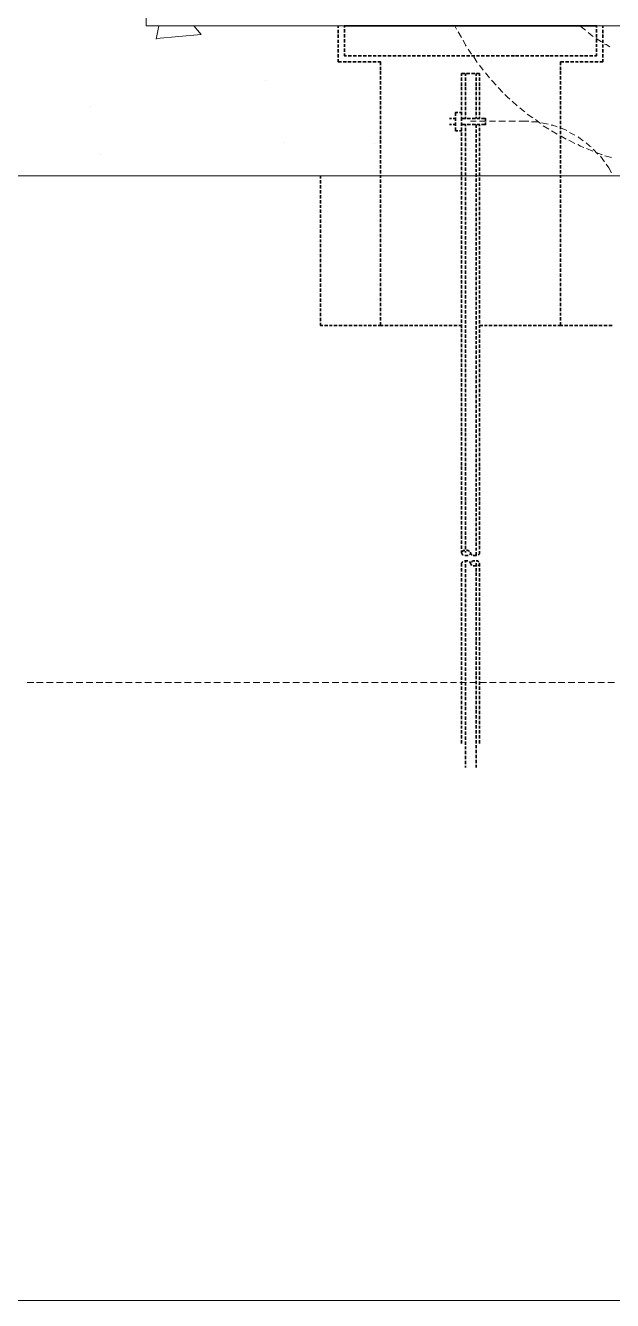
# Model space of a CAD drawing. Header units: inches. Extents: x 5 to 1823, y 18 to 726.
# Drawn here: x 1142.84 to 1165.2, y 408.89 to 457.5 of the extents above; entities that cross this region are included whole.
import ezdxf

# ---------------------------------------------------------------- set-up
doc = ezdxf.new("R2010")
doc.units = ezdxf.units.IN
doc.header["$MEASUREMENT"] = 0
for name, color, linetype in [('PDF_0', 7, 'Continuous'), ('PDF_EL0001', 1, 'Continuous'), ('PDF_PAREDE', 6, 'Continuous'), ('PDF_TIGRECAD', 6, 'Continuous')]:
    doc.layers.add(name, color=color, linetype=linetype)
doc.layers.add('PDF_Layer 1', color=30, linetype='Continuous', true_color=0xff7f00)
doc.layers.add('PDF_TUB-ELETRICA', color=7, linetype='Continuous', true_color=0x7fbfff)

msp = doc.modelspace()

# ---------------------------------------------------------------- linework, layer by layer
at = {"layer": 'PDF_0', "lineweight": 5}
for points in [[(1159.79, 453.85), (1160.002, 453.85)], [(1160.129, 453.85), (1160.383, 453.85)], [(1160.51, 453.85), (1160.742, 453.85)], [(1160.869, 453.85), (1161.123, 453.85)], [(1161.25, 453.85), (1161.504, 453.85)], [(1161.631, 453.85), (1161.822, 453.85), (1162.012, 453.85)], [(1162.372, 453.828), (1162.118, 453.828)], [(1162.753, 453.744), (1162.499, 453.786)], [(1163.092, 453.638), (1162.923, 453.701), (1162.859, 453.701)], [(1163.452, 453.49), (1163.431, 453.511), (1163.219, 453.596)], [(1163.769, 453.32), (1163.558, 453.426)], [(1164.087, 453.109), (1163.917, 453.236), (1163.896, 453.257)], [(1164.383, 452.876), (1164.341, 452.897), (1164.193, 453.024)], [(1164.637, 452.601), (1164.468, 452.791)], [(1164.891, 452.304), (1164.743, 452.516)], [(1165.166, 451.881), (1165.06, 452.072), (1164.955, 452.22)], [(1142.899, 432.45), (1143.153, 432.45)], [(1143.259, 432.45), (1143.513, 432.45)], [(1143.64, 432.45), (1143.894, 432.45)], [(1144.021, 432.45), (1144.275, 432.45)], [(1144.402, 432.45), (1144.634, 432.45)], [(1144.761, 432.45), (1145.015, 432.45)], [(1145.142, 432.45), (1145.396, 432.45)], [(1145.523, 432.45), (1145.777, 432.45)], [(1145.883, 432.45), (1146.137, 432.45)], [(1146.264, 432.45), (1146.518, 432.45)], [(1146.645, 432.45), (1146.899, 432.45)], [(1147.026, 432.45), (1147.259, 432.45)], [(1147.386, 432.45), (1147.64, 432.45)], [(1147.767, 432.45), (1148.021, 432.45)], [(1148.148, 432.45), (1148.402, 432.45)], [(1148.508, 432.45), (1148.762, 432.45)], [(1148.889, 432.45), (1149.143, 432.45)], [(1149.27, 432.45), (1149.524, 432.45)], [(1149.651, 432.45), (1149.884, 432.45)], [(1150.011, 432.45), (1150.265, 432.45)], [(1150.392, 432.45), (1150.646, 432.45)], [(1150.773, 432.45), (1151.027, 432.45)], [(1151.154, 432.45), (1151.387, 432.45)], [(1151.514, 432.45), (1151.768, 432.45)], [(1151.895, 432.45), (1152.149, 432.45)], [(1152.276, 432.45), (1152.508, 432.45)], [(1152.635, 432.45), (1152.889, 432.45)], [(1153.016, 432.45), (1153.27, 432.45)], [(1153.397, 432.45), (1153.651, 432.45)], [(1153.778, 432.45), (1154.011, 432.45)], [(1154.138, 432.45), (1154.392, 432.45)], [(1154.519, 432.45), (1154.773, 432.45)], [(1154.9, 432.45), (1155.133, 432.45)], [(1155.26, 432.45), (1155.514, 432.45)], [(1155.641, 432.45), (1155.895, 432.45)], [(1156.022, 432.45), (1156.276, 432.45)], [(1156.403, 432.45), (1156.636, 432.45)], [(1156.763, 432.45), (1157.017, 432.45)], [(1157.144, 432.45), (1157.398, 432.45)], [(1157.525, 432.45), (1157.758, 432.45)], [(1157.885, 432.45), (1158.139, 432.45)], [(1158.266, 432.45), (1158.52, 432.45)], [(1158.647, 432.45), (1158.901, 432.45)], [(1159.028, 432.45), (1159.261, 432.45)], [(1159.388, 432.45), (1159.642, 432.45)], [(1159.769, 432.45), (1160.023, 432.45)], [(1160.15, 432.45), (1160.404, 432.45)], [(1160.51, 432.45), (1160.764, 432.45)], [(1160.891, 432.45), (1161.145, 432.45)], [(1161.272, 432.45), (1161.526, 432.45)], [(1161.653, 432.45), (1161.885, 432.45)], [(1162.012, 432.45), (1162.266, 432.45)], [(1162.393, 432.45), (1162.647, 432.45)], [(1162.774, 432.45), (1163.028, 432.45)], [(1163.134, 432.45), (1163.388, 432.45)], [(1163.515, 432.45), (1163.769, 432.45)], [(1163.896, 432.45), (1164.15, 432.45)], [(1164.277, 432.45), (1164.51, 432.45)], [(1164.637, 432.45), (1164.891, 432.45)], [(1165.018, 432.45), (1165.272, 432.45)]]:
    msp.add_lwpolyline(points, dxfattribs=at)
at = {"layer": 'PDF_EL0001', "lineweight": 5}
for points in [[(1147.428, 457.49), (1147.428, 543.343), (1141.417, 543.343), (1141.417, 457.49), (1110.598, 457.49)], [(1224.391, 457.49), (1147.428, 457.49), (1154.985, 457.49)], [(1276.588, 451.775), (1110.958, 451.775)], [(1154.011, 451.775), (1128.061, 451.775)]]:
    msp.add_lwpolyline(points, dxfattribs=at)
at = {"layer": 'PDF_Layer 1', "color": 7, "lineweight": 5}
msp.add_lwpolyline([(1006.86, 408.891), (1638.773, 408.891)], dxfattribs=at)
at = {"layer": 'PDF_PAREDE', "lineweight": 35}
for points in [[(1154.752, 457.49), (1154.752, 457.406)], [(1154.985, 457.427), (1154.985, 457.49), (1164.595, 457.49), (1164.595, 457.427)], [(1164.828, 457.49), (1164.828, 457.406)], [(1154.752, 457.342), (1154.752, 457.215)], [(1154.752, 457.152), (1154.752, 457.025)], [(1154.752, 456.961), (1154.752, 456.834)], [(1154.985, 457.363), (1154.985, 457.236)], [(1154.985, 457.173), (1154.985, 457.046)], [(1154.985, 456.982), (1154.985, 456.855)], [(1164.595, 457.363), (1164.595, 457.236)], [(1164.595, 457.173), (1164.595, 457.046)], [(1164.595, 456.982), (1164.595, 456.855)], [(1164.828, 457.342), (1164.828, 457.215)], [(1164.828, 457.152), (1164.828, 457.025)], [(1164.828, 456.961), (1164.828, 456.834)], [(1154.752, 456.771), (1154.752, 456.665)], [(1154.752, 456.601), (1154.752, 456.474)], [(1154.985, 456.792), (1154.985, 456.686)], [(1154.985, 456.622), (1154.985, 456.495)], [(1164.595, 456.792), (1164.595, 456.686)], [(1164.595, 456.622), (1164.595, 456.495)], [(1164.828, 456.771), (1164.828, 456.665)], [(1164.828, 456.601), (1164.828, 456.474)], [(1154.752, 456.411), (1154.752, 456.284)], [(1154.752, 456.22), (1154.752, 456.114), (1154.879, 456.114)], [(1154.943, 456.114), (1155.07, 456.114)], [(1154.985, 456.432), (1154.985, 456.347), (1155.07, 456.347)], [(1155.112, 456.114), (1155.239, 456.114)], [(1155.133, 456.347), (1155.26, 456.347)], [(1155.302, 456.114), (1155.429, 456.114)], [(1155.324, 456.347), (1155.451, 456.347)], [(1155.493, 456.114), (1155.62, 456.114)], [(1155.514, 456.347), (1155.641, 456.347)], [(1155.683, 456.114), (1155.81, 456.114)], [(1155.705, 456.347), (1155.832, 456.347)], [(1155.874, 456.114), (1156.001, 456.114)], [(1155.895, 456.347), (1156.022, 456.347)], [(1156.064, 456.114), (1156.191, 456.114)], [(1156.086, 456.347), (1156.191, 456.347)], [(1156.255, 456.347), (1156.382, 456.347)], [(1156.255, 456.114), (1156.361, 456.114), (1156.361, 455.987)], [(1156.445, 456.347), (1156.572, 456.347)], [(1156.636, 456.347), (1156.763, 456.347)], [(1156.827, 456.347), (1156.954, 456.347)], [(1157.017, 456.347), (1157.144, 456.347)], [(1157.208, 456.347), (1157.335, 456.347)], [(1157.398, 456.347), (1157.504, 456.347)], [(1157.567, 456.347), (1157.694, 456.347)], [(1157.758, 456.347), (1157.885, 456.347)], [(1157.948, 456.347), (1158.075, 456.347)], [(1158.139, 456.347), (1158.266, 456.347)], [(1158.329, 456.347), (1158.456, 456.347)], [(1158.52, 456.347), (1158.647, 456.347)], [(1158.71, 456.347), (1158.816, 456.347)], [(1158.88, 456.347), (1159.007, 456.347)], [(1159.07, 456.347), (1159.197, 456.347)], [(1159.261, 456.347), (1159.388, 456.347)], [(1159.451, 456.347), (1159.578, 456.347)], [(1159.642, 456.347), (1159.769, 456.347)], [(1159.832, 456.347), (1159.959, 456.347)], [(1160.023, 456.347), (1160.129, 456.347)], [(1160.192, 456.347), (1160.319, 456.347)], [(1160.383, 456.347), (1160.51, 456.347)], [(1160.573, 456.347), (1160.7, 456.347)], [(1160.764, 456.347), (1160.891, 456.347)], [(1160.954, 456.347), (1161.081, 456.347)], [(1161.145, 456.347), (1161.272, 456.347)], [(1161.335, 456.347), (1161.462, 456.347)], [(1161.504, 456.347), (1161.631, 456.347)], [(1161.695, 456.347), (1161.822, 456.347)], [(1161.885, 456.347), (1162.012, 456.347)], [(1162.076, 456.347), (1162.203, 456.347)], [(1162.266, 456.347), (1162.393, 456.347)], [(1162.457, 456.347), (1162.584, 456.347)], [(1162.647, 456.347), (1162.774, 456.347)], [(1162.817, 456.347), (1162.944, 456.347)], [(1163.007, 456.347), (1163.134, 456.347)], [(1163.198, 456.347), (1163.325, 456.347)], [(1163.219, 455.987), (1163.219, 456.114), (1163.346, 456.114)], [(1163.388, 456.347), (1163.515, 456.347)], [(1163.409, 456.114), (1163.536, 456.114)], [(1163.579, 456.347), (1163.706, 456.347)], [(1163.6, 456.114), (1163.727, 456.114)], [(1163.769, 456.347), (1163.896, 456.347)], [(1163.79, 456.114), (1163.896, 456.114)], [(1163.96, 456.347), (1164.087, 456.347)], [(1163.96, 456.114), (1164.087, 456.114)], [(1164.129, 456.347), (1164.256, 456.347)], [(1164.15, 456.114), (1164.277, 456.114)], [(1164.32, 456.347), (1164.447, 456.347)], [(1164.341, 456.114), (1164.468, 456.114)], [(1164.595, 456.432), (1164.595, 456.347), (1164.51, 456.347)], [(1164.531, 456.114), (1164.658, 456.114)], [(1164.828, 456.22), (1164.828, 456.114), (1164.722, 456.114)], [(1164.828, 456.411), (1164.828, 456.284)], [(1156.361, 455.924), (1156.361, 455.797)], [(1156.361, 455.755), (1156.361, 455.628)], [(1156.361, 455.564), (1156.361, 455.437)], [(1159.451, 455.585), (1159.451, 455.67), (1159.578, 455.67)], [(1159.451, 455.522), (1159.451, 455.395)], [(1159.599, 455.67), (1159.599, 455.585)], [(1159.599, 455.522), (1159.599, 455.395)], [(1159.642, 455.67), (1159.769, 455.67)], [(1159.832, 455.67), (1159.959, 455.67)], [(1160.002, 455.67), (1160.002, 455.585)], [(1160.002, 455.522), (1160.002, 455.395)], [(1160.023, 455.67), (1160.129, 455.67), (1160.129, 455.585)], [(1160.129, 455.522), (1160.129, 455.395)], [(1163.219, 455.924), (1163.219, 455.797)], [(1163.219, 455.755), (1163.219, 455.628)], [(1163.219, 455.564), (1163.219, 455.437)], [(1156.361, 455.374), (1156.361, 455.247)], [(1156.361, 455.183), (1156.361, 455.056)], [(1156.361, 454.993), (1156.361, 454.866)], [(1159.451, 455.331), (1159.451, 455.204)], [(1159.451, 455.162), (1159.451, 455.035)], [(1159.599, 455.331), (1159.599, 455.204)], [(1159.599, 455.162), (1159.599, 455.035)], [(1160.002, 455.331), (1160.002, 455.204)], [(1160.002, 455.162), (1160.002, 455.035)], [(1160.129, 455.331), (1160.129, 455.204)], [(1160.129, 455.162), (1160.129, 455.035)], [(1163.219, 455.374), (1163.219, 455.247)], [(1163.219, 455.183), (1163.219, 455.056)], [(1163.219, 454.993), (1163.219, 454.866)], [(1156.361, 454.802), (1156.361, 454.675)], [(1156.361, 454.612), (1156.361, 454.485)], [(1159.451, 454.971), (1159.451, 454.844)], [(1159.451, 454.781), (1159.451, 454.654)], [(1159.451, 454.59), (1159.451, 454.463)], [(1159.599, 454.971), (1159.599, 454.844)], [(1159.599, 454.781), (1159.599, 454.654)], [(1159.599, 454.59), (1159.599, 454.463)], [(1160.002, 454.971), (1160.002, 454.844)], [(1160.002, 454.781), (1160.002, 454.654)], [(1160.002, 454.59), (1160.002, 454.463)], [(1160.129, 454.971), (1160.129, 454.844)], [(1160.129, 454.781), (1160.129, 454.654)], [(1160.129, 454.59), (1160.129, 454.463)], [(1163.219, 454.802), (1163.219, 454.675)], [(1163.219, 454.612), (1163.219, 454.485)], [(1156.361, 454.442), (1156.361, 454.315)], [(1156.361, 454.252), (1156.361, 454.125)], [(1156.361, 454.061), (1156.361, 453.934)], [(1159.218, 454.061), (1159.218, 454.188), (1159.303, 454.188)], [(1159.367, 454.188), (1159.451, 454.188)], [(1159.451, 454.4), (1159.451, 454.273)], [(1159.451, 454.209), (1159.451, 454.082)], [(1159.599, 454.019), (1159.599, 453.955), (1159.451, 453.955), (1159.451, 454.019)], [(1159.599, 454.4), (1159.599, 454.273)], [(1159.599, 454.209), (1159.599, 454.082)], [(1160.002, 454.4), (1160.002, 454.273)], [(1160.002, 454.209), (1160.002, 454.082)], [(1160.002, 454.019), (1160.002, 453.955)], [(1160.129, 454.4), (1160.129, 454.273)], [(1160.129, 454.209), (1160.129, 454.082)], [(1160.129, 454.019), (1160.129, 453.955)], [(1163.219, 454.442), (1163.219, 454.315)], [(1163.219, 454.252), (1163.219, 454.125)], [(1163.219, 454.061), (1163.219, 453.934)], [(1156.361, 453.871), (1156.361, 453.744)], [(1156.361, 453.68), (1156.361, 453.553)], [(1158.986, 453.955), (1159.07, 453.955)], [(1158.986, 453.723), (1159.07, 453.723)], [(1159.134, 453.955), (1159.218, 453.955)], [(1159.134, 453.723), (1159.218, 453.723)], [(1159.218, 453.998), (1159.218, 453.871)], [(1159.218, 453.807), (1159.218, 453.68)], [(1159.218, 453.617), (1159.218, 453.49), (1159.303, 453.49)], [(1159.367, 453.49), (1159.451, 453.49), (1159.451, 453.617)], [(1159.451, 453.955), (1159.451, 453.871)], [(1159.451, 453.807), (1159.451, 453.68)], [(1159.451, 453.723), (1159.599, 453.723), (1159.599, 453.659)], [(1159.599, 453.596), (1159.599, 453.469)], [(1159.663, 453.955), (1159.79, 453.955)], [(1159.663, 453.723), (1159.79, 453.723)], [(1159.853, 453.955), (1159.98, 453.955)], [(1159.853, 453.723), (1159.98, 453.723)], [(1160.002, 453.723), (1160.002, 453.596)], [(1160.002, 453.532), (1160.002, 453.405)], [(1160.044, 453.955), (1160.15, 453.955)], [(1160.044, 453.723), (1160.15, 453.723)], [(1160.129, 453.723), (1160.129, 453.659)], [(1160.129, 453.596), (1160.129, 453.469)], [(1160.213, 453.955), (1160.361, 453.955), (1160.361, 453.871)], [(1160.361, 453.807), (1160.361, 453.723), (1160.213, 453.723)], [(1163.219, 453.871), (1163.219, 453.744)], [(1163.219, 453.68), (1163.219, 453.553)], [(1156.361, 453.49), (1156.361, 453.363)], [(1156.361, 453.299), (1156.361, 453.172)], [(1156.361, 453.13), (1156.361, 453.003)], [(1159.451, 453.426), (1159.451, 453.299)], [(1159.451, 453.236), (1159.451, 453.109)], [(1159.451, 453.045), (1159.451, 452.918)], [(1159.599, 453.405), (1159.599, 453.278)], [(1159.599, 453.215), (1159.599, 453.088)], [(1160.002, 453.363), (1160.002, 453.236)], [(1160.002, 453.172), (1160.002, 453.045)], [(1160.129, 453.405), (1160.129, 453.278)], [(1160.129, 453.215), (1160.129, 453.088)], [(1163.219, 453.49), (1163.219, 453.363)], [(1163.219, 453.299), (1163.219, 453.172)], [(1163.219, 453.13), (1163.219, 453.003)], [(1156.361, 452.939), (1156.361, 452.812)], [(1156.361, 452.749), (1156.361, 452.622)], [(1159.451, 452.855), (1159.451, 452.728)], [(1159.451, 452.664), (1159.451, 452.558)], [(1159.599, 453.024), (1159.599, 452.897)], [(1159.599, 452.834), (1159.599, 452.707)], [(1159.599, 452.643), (1159.599, 452.537)], [(1160.002, 452.982), (1160.002, 452.855)], [(1160.002, 452.791), (1160.002, 452.664)], [(1160.002, 452.601), (1160.002, 452.474)], [(1160.129, 453.024), (1160.129, 452.897)], [(1160.129, 452.834), (1160.129, 452.707)], [(1160.129, 452.643), (1160.129, 452.537)], [(1163.219, 452.939), (1163.219, 452.812)], [(1163.219, 452.749), (1163.219, 452.622)], [(1156.361, 452.558), (1156.361, 452.431)], [(1156.361, 452.368), (1156.361, 452.241)], [(1156.361, 452.177), (1156.361, 452.05)], [(1159.451, 452.495), (1159.451, 452.368)], [(1159.451, 452.304), (1159.451, 452.177)], [(1159.451, 452.114), (1159.451, 451.987)], [(1159.599, 452.474), (1159.599, 452.347)], [(1159.599, 452.283), (1159.599, 452.156)], [(1159.599, 452.093), (1159.599, 451.966)], [(1160.002, 452.41), (1160.002, 452.283)], [(1160.002, 452.22), (1160.002, 452.093)], [(1160.129, 452.474), (1160.129, 452.347)], [(1160.129, 452.283), (1160.129, 452.156)], [(1160.129, 452.093), (1160.129, 451.966)], [(1163.219, 452.558), (1163.219, 452.431)], [(1163.219, 452.368), (1163.219, 452.241)], [(1163.219, 452.177), (1163.219, 452.05)], [(1154.075, 451.775), (1154.075, 451.669)], [(1154.075, 451.606), (1154.075, 451.479)], [(1156.361, 451.987), (1156.361, 451.86)], [(1156.361, 451.796), (1156.361, 451.69)], [(1156.361, 451.627), (1156.361, 451.5)], [(1159.451, 451.923), (1159.451, 451.796)], [(1159.451, 451.733), (1159.451, 451.606)], [(1159.599, 451.902), (1159.599, 451.775)], [(1159.599, 451.712), (1159.599, 451.585)], [(1160.002, 452.029), (1160.002, 451.923)], [(1160.002, 451.86), (1160.002, 451.733)], [(1160.002, 451.669), (1160.002, 451.542)], [(1160.129, 451.902), (1160.129, 451.775)], [(1160.129, 451.712), (1160.129, 451.585)], [(1163.219, 451.987), (1163.219, 451.86)], [(1163.219, 451.796), (1163.219, 451.69)], [(1163.219, 451.627), (1163.219, 451.5)], [(1154.075, 451.415), (1154.075, 451.288)], [(1154.075, 451.225), (1154.075, 451.098)], [(1156.361, 451.436), (1156.361, 451.309)], [(1156.361, 451.246), (1156.361, 451.119)], [(1159.451, 451.542), (1159.451, 451.415)], [(1159.451, 451.352), (1159.451, 451.246)], [(1159.451, 451.182), (1159.451, 451.055)], [(1159.599, 451.521), (1159.599, 451.394)], [(1159.599, 451.331), (1159.599, 451.225)], [(1159.599, 451.161), (1159.599, 451.034)], [(1160.002, 451.479), (1160.002, 451.352)], [(1160.002, 451.288), (1160.002, 451.161)], [(1160.129, 451.521), (1160.129, 451.394)], [(1160.129, 451.331), (1160.129, 451.225)], [(1160.129, 451.161), (1160.129, 451.034)], [(1163.219, 451.436), (1163.219, 451.309)], [(1163.219, 451.246), (1163.219, 451.119)], [(1154.075, 451.034), (1154.075, 450.907)], [(1154.075, 450.844), (1154.075, 450.717)], [(1154.075, 450.653), (1154.075, 450.547)], [(1156.361, 451.055), (1156.361, 450.928)], [(1156.361, 450.865), (1156.361, 450.738)], [(1156.361, 450.674), (1156.361, 450.547)], [(1159.451, 450.992), (1159.451, 450.865)], [(1159.451, 450.801), (1159.451, 450.674)], [(1159.599, 450.971), (1159.599, 450.844)], [(1159.599, 450.78), (1159.599, 450.653)], [(1160.002, 451.098), (1160.002, 450.971)], [(1160.002, 450.907), (1160.002, 450.78)], [(1160.002, 450.717), (1160.002, 450.611)], [(1160.129, 450.971), (1160.129, 450.844)], [(1160.129, 450.78), (1160.129, 450.653)], [(1163.219, 451.055), (1163.219, 450.928)], [(1163.219, 450.865), (1163.219, 450.738)], [(1163.219, 450.674), (1163.219, 450.547)], [(1154.075, 450.484), (1154.075, 450.357)], [(1154.075, 450.293), (1154.075, 450.166)], [(1156.361, 450.484), (1156.361, 450.378)], [(1156.361, 450.315), (1156.361, 450.188)], [(1159.451, 450.611), (1159.451, 450.484)], [(1159.451, 450.42), (1159.451, 450.293)], [(1159.451, 450.23), (1159.451, 450.103)], [(1159.599, 450.59), (1159.599, 450.463)], [(1159.599, 450.399), (1159.599, 450.272)], [(1159.599, 450.209), (1159.599, 450.082)], [(1160.002, 450.547), (1160.002, 450.42)], [(1160.002, 450.357), (1160.002, 450.23)], [(1160.002, 450.166), (1160.002, 450.039)], [(1160.129, 450.59), (1160.129, 450.463)], [(1160.129, 450.399), (1160.129, 450.272)], [(1160.129, 450.209), (1160.129, 450.082)], [(1163.219, 450.484), (1163.219, 450.378)], [(1163.219, 450.315), (1163.219, 450.188)], [(1154.075, 450.103), (1154.075, 449.976)], [(1154.075, 449.912), (1154.075, 449.785)], [(1154.075, 449.722), (1154.075, 449.595)], [(1156.361, 450.124), (1156.361, 449.997)], [(1156.361, 449.934), (1156.361, 449.807)], [(1156.361, 449.743), (1156.361, 449.616)], [(1159.451, 450.039), (1159.451, 449.934)], [(1159.451, 449.87), (1159.451, 449.743)], [(1159.451, 449.68), (1159.451, 449.553)], [(1159.599, 450.018), (1159.599, 449.912)], [(1159.599, 449.849), (1159.599, 449.722)], [(1159.599, 449.658), (1159.599, 449.531)], [(1160.002, 449.976), (1160.002, 449.849)], [(1160.002, 449.785), (1160.002, 449.658)], [(1160.129, 450.018), (1160.129, 449.912)], [(1160.129, 449.849), (1160.129, 449.722)], [(1160.129, 449.658), (1160.129, 449.531)], [(1163.219, 450.124), (1163.219, 449.997)], [(1163.219, 449.934), (1163.219, 449.807)], [(1163.219, 449.743), (1163.219, 449.616)], [(1154.075, 449.531), (1154.075, 449.404)], [(1154.075, 449.341), (1154.075, 449.235)], [(1154.075, 449.172), (1154.075, 449.045)], [(1156.361, 449.553), (1156.361, 449.426)], [(1156.361, 449.362), (1156.361, 449.235)], [(1156.361, 449.172), (1156.361, 449.066)], [(1159.451, 449.489), (1159.451, 449.362)], [(1159.451, 449.299), (1159.451, 449.172)], [(1159.599, 449.468), (1159.599, 449.341)], [(1159.599, 449.277), (1159.599, 449.15)], [(1160.002, 449.595), (1160.002, 449.468)], [(1160.002, 449.404), (1160.002, 449.299)], [(1160.002, 449.235), (1160.002, 449.108)], [(1160.129, 449.468), (1160.129, 449.341)], [(1160.129, 449.277), (1160.129, 449.15)], [(1163.219, 449.553), (1163.219, 449.426)], [(1163.219, 449.362), (1163.219, 449.235)], [(1163.219, 449.172), (1163.219, 449.066)], [(1154.075, 448.981), (1154.075, 448.854)], [(1154.075, 448.791), (1154.075, 448.664)], [(1156.361, 449.002), (1156.361, 448.875)], [(1156.361, 448.812), (1156.361, 448.685)], [(1159.451, 449.108), (1159.451, 448.981)], [(1159.451, 448.918), (1159.451, 448.791)], [(1159.451, 448.727), (1159.451, 448.621)], [(1159.599, 449.087), (1159.599, 448.96)], [(1159.599, 448.896), (1159.599, 448.769)], [(1159.599, 448.706), (1159.599, 448.6)], [(1160.002, 449.045), (1160.002, 448.918)], [(1160.002, 448.854), (1160.002, 448.727)], [(1160.129, 449.087), (1160.129, 448.96)], [(1160.129, 448.896), (1160.129, 448.769)], [(1160.129, 448.706), (1160.129, 448.6)], [(1163.219, 449.002), (1163.219, 448.875)], [(1163.219, 448.812), (1163.219, 448.685)], [(1154.075, 448.6), (1154.075, 448.473)], [(1154.075, 448.41), (1154.075, 448.283)], [(1154.075, 448.219), (1154.075, 448.092)], [(1156.361, 448.621), (1156.361, 448.494)], [(1156.361, 448.431), (1156.361, 448.304)], [(1156.361, 448.24), (1156.361, 448.113)], [(1159.451, 448.558), (1159.451, 448.431)], [(1159.451, 448.367), (1159.451, 448.24)], [(1159.599, 448.537), (1159.599, 448.41)], [(1159.599, 448.346), (1159.599, 448.219)], [(1160.002, 448.664), (1160.002, 448.537)], [(1160.002, 448.473), (1160.002, 448.346)], [(1160.002, 448.283), (1160.002, 448.156)], [(1160.129, 448.537), (1160.129, 448.41)], [(1160.129, 448.346), (1160.129, 448.219)], [(1163.219, 448.621), (1163.219, 448.494)], [(1163.219, 448.431), (1163.219, 448.304)], [(1163.219, 448.24), (1163.219, 448.113)], [(1154.075, 448.029), (1154.075, 447.923)], [(1154.075, 447.859), (1154.075, 447.732)], [(1156.361, 448.05), (1156.361, 447.923)], [(1156.361, 447.859), (1156.361, 447.753)], [(1159.451, 448.177), (1159.451, 448.05)], [(1159.451, 447.986), (1159.451, 447.859)], [(1159.451, 447.796), (1159.451, 447.669)], [(1159.599, 448.156), (1159.599, 448.029)], [(1159.599, 447.965), (1159.599, 447.838)], [(1159.599, 447.775), (1159.599, 447.648)], [(1160.002, 448.092), (1160.002, 447.986)], [(1160.002, 447.923), (1160.002, 447.796)], [(1160.002, 447.732), (1160.002, 447.605)], [(1160.129, 448.156), (1160.129, 448.029)], [(1160.129, 447.965), (1160.129, 447.838)], [(1160.129, 447.775), (1160.129, 447.648)], [(1163.219, 448.05), (1163.219, 447.923)], [(1163.219, 447.859), (1163.219, 447.753)], [(1154.075, 447.669), (1154.075, 447.542)], [(1154.075, 447.478), (1154.075, 447.351)], [(1154.075, 447.288), (1154.075, 447.161)], [(1156.361, 447.69), (1156.361, 447.563)], [(1156.361, 447.499), (1156.361, 447.372)], [(1156.361, 447.309), (1156.361, 447.182)], [(1159.451, 447.605), (1159.451, 447.478)], [(1159.451, 447.415), (1159.451, 447.288)], [(1159.451, 447.245), (1159.451, 447.118)], [(1159.599, 447.584), (1159.599, 447.457)], [(1159.599, 447.394), (1159.599, 447.288)], [(1159.599, 447.224), (1159.599, 447.097)], [(1160.002, 447.542), (1160.002, 447.415)], [(1160.002, 447.351), (1160.002, 447.224)], [(1160.129, 447.584), (1160.129, 447.457)], [(1160.129, 447.394), (1160.129, 447.288)], [(1160.129, 447.224), (1160.129, 447.097)], [(1163.219, 447.69), (1163.219, 447.563)], [(1163.219, 447.499), (1163.219, 447.372)], [(1163.219, 447.309), (1163.219, 447.182)], [(1154.075, 447.097), (1154.075, 446.97)], [(1154.075, 446.907), (1154.075, 446.78)], [(1156.361, 447.118), (1156.361, 446.991)], [(1156.361, 446.928), (1156.361, 446.801)], [(1156.361, 446.737), (1156.361, 446.61)], [(1159.451, 447.055), (1159.451, 446.928)], [(1159.451, 446.864), (1159.451, 446.737)], [(1159.599, 447.034), (1159.599, 446.907)], [(1159.599, 446.843), (1159.599, 446.716)], [(1160.002, 447.161), (1160.002, 447.034)], [(1160.002, 446.97), (1160.002, 446.843)], [(1160.002, 446.78), (1160.002, 446.674)], [(1160.129, 447.034), (1160.129, 446.907)], [(1160.129, 446.843), (1160.129, 446.716)], [(1163.219, 447.118), (1163.219, 446.991)], [(1163.219, 446.928), (1163.219, 446.801)], [(1163.219, 446.737), (1163.219, 446.61)], [(1154.075, 446.716), (1154.075, 446.61)], [(1154.075, 446.547), (1154.075, 446.42)], [(1154.075, 446.356), (1154.075, 446.229)], [(1156.361, 446.547), (1156.361, 446.441)], [(1156.361, 446.378), (1156.361, 446.251)], [(1159.451, 446.674), (1159.451, 446.547)], [(1159.451, 446.483), (1159.451, 446.356)], [(1159.451, 446.293), (1159.451, 446.166)], [(1159.599, 446.653), (1159.599, 446.526)], [(1159.599, 446.462), (1159.599, 446.335)], [(1159.599, 446.272), (1159.599, 446.145)], [(1160.002, 446.61), (1160.002, 446.483)], [(1160.002, 446.42), (1160.002, 446.293)], [(1160.129, 446.653), (1160.129, 446.526)], [(1160.129, 446.462), (1160.129, 446.335)], [(1160.129, 446.272), (1160.129, 446.145)], [(1163.219, 446.547), (1163.219, 446.441)], [(1163.219, 446.378), (1163.219, 446.251)], [(1154.159, 446.06), (1154.075, 446.06), (1154.075, 446.166)], [(1154.35, 446.06), (1154.223, 446.06)], [(1154.519, 446.06), (1154.413, 446.06)], [(1154.71, 446.06), (1154.583, 446.06)], [(1154.9, 446.06), (1154.773, 446.06)], [(1155.091, 446.06), (1154.964, 446.06)], [(1155.281, 446.06), (1155.154, 446.06)], [(1155.472, 446.06), (1155.345, 446.06)], [(1155.662, 446.06), (1155.535, 446.06)], [(1155.832, 446.06), (1155.726, 446.06)], [(1156.022, 446.06), (1155.895, 446.06)], [(1156.213, 446.06), (1156.086, 446.06)], [(1156.361, 446.06), (1156.276, 446.06)], [(1156.361, 446.187), (1156.361, 446.06), (1156.467, 446.06)], [(1156.53, 446.06), (1156.657, 446.06)], [(1156.721, 446.06), (1156.848, 446.06)], [(1156.911, 446.06), (1157.038, 446.06)], [(1157.102, 446.06), (1157.229, 446.06)], [(1157.271, 446.06), (1157.398, 446.06)], [(1157.462, 446.06), (1157.589, 446.06)], [(1157.652, 446.06), (1157.779, 446.06)], [(1157.843, 446.06), (1157.97, 446.06)], [(1158.033, 446.06), (1158.16, 446.06)], [(1158.224, 446.06), (1158.351, 446.06)], [(1158.414, 446.06), (1158.541, 446.06)], [(1158.605, 446.06), (1158.71, 446.06)], [(1158.774, 446.06), (1158.901, 446.06)], [(1158.964, 446.06), (1159.091, 446.06)], [(1159.155, 446.06), (1159.282, 446.06)], [(1159.345, 446.06), (1159.451, 446.06)], [(1159.451, 446.102), (1159.451, 445.975)], [(1159.451, 445.933), (1159.451, 445.806)], [(1159.599, 446.081), (1159.599, 445.975)], [(1159.599, 445.912), (1159.599, 445.785)], [(1160.002, 446.229), (1160.002, 446.102)], [(1160.002, 446.039), (1160.002, 445.912)], [(1160.002, 445.848), (1160.002, 445.721)], [(1160.129, 446.081), (1160.129, 445.975)], [(1160.129, 446.06), (1160.256, 446.06)], [(1160.129, 445.912), (1160.129, 445.785)], [(1160.319, 446.06), (1160.425, 446.06)], [(1160.488, 446.06), (1160.615, 446.06)], [(1160.679, 446.06), (1160.806, 446.06)], [(1160.869, 446.06), (1160.996, 446.06)], [(1161.06, 446.06), (1161.187, 446.06)], [(1161.25, 446.06), (1161.377, 446.06)], [(1161.441, 446.06), (1161.568, 446.06)], [(1161.631, 446.06), (1161.737, 446.06)], [(1161.801, 446.06), (1161.928, 446.06)], [(1161.991, 446.06), (1162.118, 446.06)], [(1162.182, 446.06), (1162.309, 446.06)], [(1162.372, 446.06), (1162.499, 446.06)], [(1162.563, 446.06), (1162.69, 446.06)], [(1162.753, 446.06), (1162.88, 446.06)], [(1162.944, 446.06), (1163.05, 446.06)], [(1163.304, 446.06), (1163.219, 446.06), (1163.113, 446.06)], [(1163.219, 446.187), (1163.219, 446.06)], [(1163.494, 446.06), (1163.367, 446.06)], [(1163.685, 446.06), (1163.558, 446.06)], [(1163.875, 446.06), (1163.748, 446.06)], [(1164.066, 446.06), (1163.939, 446.06)], [(1164.256, 446.06), (1164.129, 446.06)], [(1164.447, 446.06), (1164.32, 446.06)], [(1164.616, 446.06), (1164.489, 446.06)], [(1164.806, 446.06), (1164.679, 446.06)], [(1164.997, 446.06), (1164.87, 446.06)], [(1165.187, 446.06), (1165.06, 446.06)], [(1159.451, 445.743), (1159.451, 445.616)], [(1159.451, 445.552), (1159.451, 445.425)], [(1159.451, 445.362), (1159.451, 445.235)], [(1159.599, 445.721), (1159.599, 445.594)], [(1159.599, 445.531), (1159.599, 445.404)], [(1159.599, 445.34), (1159.599, 445.213)], [(1160.002, 445.658), (1160.002, 445.531)], [(1160.002, 445.467), (1160.002, 445.362)], [(1160.002, 445.298), (1160.002, 445.171)], [(1160.129, 445.721), (1160.129, 445.594)], [(1160.129, 445.531), (1160.129, 445.404)], [(1160.129, 445.34), (1160.129, 445.213)], [(1159.451, 445.171), (1159.451, 445.044)], [(1159.451, 444.981), (1159.451, 444.854)], [(1159.451, 444.79), (1159.451, 444.663)], [(1159.599, 445.15), (1159.599, 445.023)], [(1159.599, 444.959), (1159.599, 444.832)], [(1160.002, 445.108), (1160.002, 444.981)], [(1160.002, 444.917), (1160.002, 444.79)], [(1160.129, 445.15), (1160.129, 445.023)], [(1160.129, 444.959), (1160.129, 444.832)], [(1159.451, 444.621), (1159.451, 444.494)], [(1159.451, 444.43), (1159.451, 444.303)], [(1159.599, 444.769), (1159.599, 444.663)], [(1159.599, 444.6), (1159.599, 444.473)], [(1159.599, 444.409), (1159.599, 444.282)], [(1160.002, 444.727), (1160.002, 444.6)], [(1160.002, 444.536), (1160.002, 444.409)], [(1160.002, 444.346), (1160.002, 444.219)], [(1160.129, 444.769), (1160.129, 444.663)], [(1160.129, 444.6), (1160.129, 444.473)], [(1160.129, 444.409), (1160.129, 444.282)], [(1159.451, 444.24), (1159.451, 444.113)], [(1159.451, 444.049), (1159.451, 443.922)], [(1159.451, 443.859), (1159.451, 443.732)], [(1159.599, 444.219), (1159.599, 444.092)], [(1159.599, 444.028), (1159.599, 443.901)], [(1159.599, 443.838), (1159.599, 443.711)], [(1160.002, 444.155), (1160.002, 444.049)], [(1160.002, 443.986), (1160.002, 443.859)], [(1160.129, 444.219), (1160.129, 444.092)], [(1160.129, 444.028), (1160.129, 443.901)], [(1160.129, 443.838), (1160.129, 443.711)], [(1159.451, 443.668), (1159.451, 443.541)], [(1159.451, 443.478), (1159.451, 443.351)], [(1159.599, 443.647), (1159.599, 443.52)], [(1159.599, 443.457), (1159.599, 443.351)], [(1160.002, 443.795), (1160.002, 443.668)], [(1160.002, 443.605), (1160.002, 443.478)], [(1160.002, 443.414), (1160.002, 443.287)], [(1160.129, 443.647), (1160.129, 443.52)], [(1160.129, 443.457), (1160.129, 443.351)], [(1159.451, 443.308), (1159.451, 443.181)], [(1159.451, 443.118), (1159.451, 442.991)], [(1159.451, 442.927), (1159.451, 442.8)], [(1159.599, 443.287), (1159.599, 443.16)], [(1159.599, 443.097), (1159.599, 442.97)], [(1159.599, 442.906), (1159.599, 442.779)], [(1160.002, 443.224), (1160.002, 443.097)], [(1160.002, 443.033), (1160.002, 442.906)], [(1160.002, 442.843), (1160.002, 442.737)], [(1160.129, 443.287), (1160.129, 443.16)], [(1160.129, 443.097), (1160.129, 442.97)], [(1160.129, 442.906), (1160.129, 442.779)], [(1159.451, 442.737), (1159.451, 442.61)], [(1159.451, 442.546), (1159.451, 442.419)], [(1159.451, 442.356), (1159.451, 442.229)], [(1159.599, 442.716), (1159.599, 442.589)], [(1159.599, 442.525), (1159.599, 442.398)], [(1160.002, 442.673), (1160.002, 442.546)], [(1160.002, 442.483), (1160.002, 442.356)], [(1160.129, 442.716), (1160.129, 442.589)], [(1160.129, 442.525), (1160.129, 442.398)], [(1159.451, 442.165), (1159.451, 442.038)], [(1159.451, 441.996), (1159.451, 441.869)], [(1159.599, 442.335), (1159.599, 442.208)], [(1159.599, 442.144), (1159.599, 442.017)], [(1159.599, 441.975), (1159.599, 441.848)], [(1160.002, 442.292), (1160.002, 442.165)], [(1160.002, 442.102), (1160.002, 441.975)], [(1160.002, 441.911), (1160.002, 441.784)], [(1160.129, 442.335), (1160.129, 442.208)], [(1160.129, 442.144), (1160.129, 442.017)], [(1160.129, 441.975), (1160.129, 441.848)], [(1159.451, 441.806), (1159.451, 441.679)], [(1159.451, 441.615), (1159.451, 441.488)], [(1159.451, 441.425), (1159.451, 441.298)], [(1159.599, 441.784), (1159.599, 441.657)], [(1159.599, 441.594), (1159.599, 441.467)], [(1159.599, 441.403), (1159.599, 441.276)], [(1160.002, 441.721), (1160.002, 441.594)], [(1160.002, 441.53), (1160.002, 441.425)], [(1160.129, 441.784), (1160.129, 441.657)], [(1160.129, 441.594), (1160.129, 441.467)], [(1160.129, 441.403), (1160.129, 441.276)], [(1159.451, 441.234), (1159.451, 441.107)], [(1159.451, 441.044), (1159.451, 440.917)], [(1159.599, 441.213), (1159.599, 441.086)], [(1159.599, 441.022), (1159.599, 440.895)], [(1160.002, 441.361), (1160.002, 441.234)], [(1160.002, 441.171), (1160.002, 441.044)], [(1160.002, 440.98), (1160.002, 440.853)], [(1160.129, 441.213), (1160.129, 441.086)], [(1160.129, 441.022), (1160.129, 440.895)], [(1159.451, 440.853), (1159.451, 440.726)], [(1159.451, 440.684), (1159.451, 440.557)], [(1159.451, 440.493), (1159.451, 440.366)], [(1159.599, 440.832), (1159.599, 440.705)], [(1159.599, 440.663), (1159.599, 440.536)], [(1159.599, 440.472), (1159.599, 440.345)], [(1160.002, 440.79), (1160.002, 440.663)], [(1160.002, 440.599), (1160.002, 440.472)], [(1160.002, 440.409), (1160.002, 440.282)], [(1160.129, 440.832), (1160.129, 440.705)], [(1160.129, 440.663), (1160.129, 440.536)], [(1160.129, 440.472), (1160.129, 440.345)], [(1159.451, 440.303), (1159.451, 440.176)], [(1159.451, 440.112), (1159.451, 439.985)], [(1159.451, 439.922), (1159.451, 439.795)], [(1159.599, 440.282), (1159.599, 440.155)], [(1159.599, 440.091), (1159.599, 439.964)], [(1160.002, 440.218), (1160.002, 440.112)], [(1160.002, 440.049), (1160.002, 439.922)], [(1160.129, 440.282), (1160.129, 440.155)], [(1160.129, 440.091), (1160.129, 439.964)], [(1159.451, 439.731), (1159.451, 439.604)], [(1159.451, 439.541), (1159.451, 439.414)], [(1159.599, 439.901), (1159.599, 439.774)], [(1159.599, 439.71), (1159.599, 439.583)], [(1159.599, 439.52), (1159.599, 439.393)], [(1160.002, 439.858), (1160.002, 439.731)], [(1160.002, 439.668), (1160.002, 439.541)], [(1160.002, 439.477), (1160.002, 439.35)], [(1160.129, 439.901), (1160.129, 439.774)], [(1160.129, 439.71), (1160.129, 439.583)], [(1160.129, 439.52), (1160.129, 439.393)], [(1159.451, 439.371), (1159.451, 439.244)], [(1159.451, 439.181), (1159.451, 439.054)], [(1159.451, 438.99), (1159.451, 438.863)], [(1159.599, 439.35), (1159.599, 439.223)], [(1159.599, 439.16), (1159.599, 439.033)], [(1159.599, 438.969), (1159.599, 438.842)], [(1160.002, 439.287), (1160.002, 439.16)], [(1160.002, 439.096), (1160.002, 438.969)], [(1160.129, 439.35), (1160.129, 439.223)], [(1160.129, 439.16), (1160.129, 439.033)], [(1160.129, 438.969), (1160.129, 438.842)], [(1159.451, 438.8), (1159.451, 438.673)], [(1159.451, 438.609), (1159.451, 438.482)], [(1159.599, 438.779), (1159.599, 438.652)], [(1159.599, 438.588), (1159.599, 438.461)], [(1160.002, 438.906), (1160.002, 438.8)], [(1160.002, 438.736), (1160.002, 438.609)], [(1160.002, 438.546), (1160.002, 438.419)], [(1160.129, 438.779), (1160.129, 438.652)], [(1160.129, 438.588), (1160.129, 438.461)], [(1159.451, 438.419), (1159.451, 438.292)], [(1159.451, 438.228), (1159.451, 438.101)], [(1159.451, 438.059), (1159.451, 437.932)], [(1159.599, 438.398), (1159.599, 438.271)], [(1159.599, 438.207), (1159.599, 438.08)], [(1159.599, 438.038), (1159.599, 437.911)], [(1160.002, 438.355), (1160.002, 438.228)], [(1160.002, 438.165), (1160.002, 438.038)], [(1160.129, 438.398), (1160.129, 438.271)], [(1160.129, 438.207), (1160.129, 438.08)], [(1160.129, 438.038), (1160.129, 437.911)], [(1159.451, 437.869), (1159.451, 437.742)], [(1159.451, 437.678), (1159.451, 437.551)], [(1159.599, 437.847), (1159.599, 437.72)], [(1159.599, 437.657), (1159.599, 437.53)], [(1159.748, 437.466), (1159.726, 437.466), (1159.705, 437.488), (1159.684, 437.488), (1159.642, 437.509)], [(1160.002, 437.974), (1160.002, 437.847)], [(1160.002, 437.784), (1160.002, 437.657)], [(1160.002, 437.593), (1160.002, 437.488)], [(1160.129, 437.847), (1160.129, 437.72)], [(1160.129, 437.657), (1160.129, 437.53)], [(1159.451, 437.488), (1159.451, 437.403), (1159.451, 437.382), (1159.472, 437.361), (1159.472, 437.339), (1159.494, 437.318), (1159.515, 437.318)], [(1159.494, 437.064), (1159.472, 437.043), (1159.472, 437.022), (1159.451, 437.001), (1159.451, 436.874)], [(1159.578, 437.488), (1159.557, 437.488), (1159.515, 437.488), (1159.494, 437.466), (1159.472, 437.445)], [(1159.684, 437.085), (1159.663, 437.085), (1159.642, 437.085), (1159.599, 437.085), (1159.578, 437.085), (1159.557, 437.085)], [(1159.578, 437.297), (1159.621, 437.297), (1159.642, 437.297), (1159.684, 437.297), (1159.705, 437.297)], [(1159.599, 437.466), (1159.599, 437.403)], [(1159.599, 437.022), (1159.599, 437.085)], [(1159.748, 437.318), (1159.769, 437.339), (1159.79, 437.361), (1159.79, 437.382), (1159.79, 437.403), (1159.79, 437.424)], [(1159.79, 437.001), (1159.79, 437.022), (1159.769, 437.043), (1159.748, 437.064)], [(1159.79, 437.403), (1159.79, 437.382), (1159.811, 437.361), (1159.811, 437.339), (1159.832, 437.318), (1159.853, 437.318)], [(1159.832, 436.916), (1159.832, 436.937), (1159.811, 436.937), (1159.811, 436.958), (1159.79, 436.98), (1159.79, 437.001), (1159.811, 437.022)], [(1159.832, 437.064), (1159.853, 437.064), (1159.875, 437.085), (1159.917, 437.085), (1159.938, 437.085), (1159.959, 437.085)], [(1159.896, 437.297), (1159.917, 437.297), (1159.959, 437.297), (1159.98, 437.297), (1160.023, 437.297)], [(1160.002, 437.424), (1160.002, 437.297)], [(1160.002, 437.085), (1160.044, 437.085), (1160.065, 437.085), (1160.086, 437.064), (1160.107, 437.043)], [(1160.086, 437.318), (1160.107, 437.339), (1160.129, 437.361), (1160.129, 437.382), (1160.129, 437.403), (1160.129, 437.466)], [(1159.451, 436.683), (1159.451, 436.81)], [(1159.451, 436.493), (1159.451, 436.62)], [(1159.599, 436.831), (1159.599, 436.958)], [(1159.599, 436.641), (1159.599, 436.768)], [(1159.599, 436.472), (1159.599, 436.577)], [(1160.002, 436.895), (1159.98, 436.895), (1159.938, 436.895), (1159.917, 436.895), (1159.896, 436.895)], [(1160.002, 436.874), (1160.002, 437.001)], [(1160.002, 436.683), (1160.002, 436.81)], [(1160.002, 436.514), (1160.002, 436.641)], [(1160.129, 436.874), (1160.129, 437.001), (1160.129, 436.98), (1160.129, 436.958), (1160.107, 436.937), (1160.086, 436.916), (1160.065, 436.916)], [(1160.129, 436.683), (1160.129, 436.81)], [(1160.129, 436.493), (1160.129, 436.62)], [(1159.451, 436.302), (1159.451, 436.429)], [(1159.451, 436.112), (1159.451, 436.239)], [(1159.451, 435.942), (1159.451, 436.048)], [(1159.599, 436.281), (1159.599, 436.408)], [(1159.599, 436.091), (1159.599, 436.218)], [(1160.002, 436.323), (1160.002, 436.45)], [(1160.002, 436.133), (1160.002, 436.26)], [(1160.002, 435.942), (1160.002, 436.069)], [(1160.129, 436.302), (1160.129, 436.429)], [(1160.129, 436.112), (1160.129, 436.239)], [(1160.129, 435.942), (1160.129, 436.048)], [(1159.451, 435.752), (1159.451, 435.879)], [(1159.451, 435.561), (1159.451, 435.688)], [(1159.599, 435.9), (1159.599, 436.027)], [(1159.599, 435.71), (1159.599, 435.837)], [(1159.599, 435.519), (1159.599, 435.646)], [(1160.002, 435.752), (1160.002, 435.879)], [(1160.002, 435.561), (1160.002, 435.688)], [(1160.129, 435.752), (1160.129, 435.879)], [(1160.129, 435.561), (1160.129, 435.688)], [(1159.451, 435.371), (1159.451, 435.498)], [(1159.451, 435.18), (1159.451, 435.307)], [(1159.451, 434.99), (1159.451, 435.117)], [(1159.599, 435.329), (1159.599, 435.456)], [(1159.599, 435.159), (1159.599, 435.265)], [(1159.599, 434.969), (1159.599, 435.096)], [(1160.002, 435.371), (1160.002, 435.498)], [(1160.002, 435.202), (1160.002, 435.329)], [(1160.002, 435.011), (1160.002, 435.138)], [(1160.129, 435.371), (1160.129, 435.498)], [(1160.129, 435.18), (1160.129, 435.307)], [(1160.129, 434.99), (1160.129, 435.117)], [(1159.451, 434.799), (1159.451, 434.926)], [(1159.451, 434.63), (1159.451, 434.736)], [(1159.599, 434.778), (1159.599, 434.905)], [(1159.599, 434.588), (1159.599, 434.715)], [(1160.002, 434.821), (1160.002, 434.948)], [(1160.002, 434.63), (1160.002, 434.757)], [(1160.129, 434.799), (1160.129, 434.926)], [(1160.129, 434.63), (1160.129, 434.736)], [(1159.451, 434.44), (1159.451, 434.567)], [(1159.451, 434.249), (1159.451, 434.376)], [(1159.451, 434.059), (1159.451, 434.186)], [(1159.599, 434.397), (1159.599, 434.524)], [(1159.599, 434.207), (1159.599, 434.334)], [(1159.599, 434.016), (1159.599, 434.143)], [(1160.002, 434.44), (1160.002, 434.567)], [(1160.002, 434.249), (1160.002, 434.376)], [(1160.002, 434.059), (1160.002, 434.186)], [(1160.129, 434.44), (1160.129, 434.567)], [(1160.129, 434.249), (1160.129, 434.376)], [(1160.129, 434.059), (1160.129, 434.186)], [(1159.451, 433.868), (1159.451, 433.995)], [(1159.451, 433.678), (1159.451, 433.805)], [(1159.451, 433.487), (1159.451, 433.614)], [(1159.599, 433.847), (1159.599, 433.953)], [(1159.599, 433.656), (1159.599, 433.783)], [(1160.002, 433.889), (1160.002, 434.016)], [(1160.002, 433.699), (1160.002, 433.826)], [(1160.002, 433.508), (1160.002, 433.635)], [(1160.129, 433.868), (1160.129, 433.995)], [(1160.129, 433.678), (1160.129, 433.805)], [(1160.129, 433.487), (1160.129, 433.614)], [(1159.451, 433.318), (1159.451, 433.424)], [(1159.451, 433.127), (1159.451, 433.254)], [(1159.599, 433.466), (1159.599, 433.593)], [(1159.599, 433.275), (1159.599, 433.402)], [(1159.599, 433.085), (1159.599, 433.212)], [(1160.002, 433.318), (1160.002, 433.445)], [(1160.002, 433.127), (1160.002, 433.254)], [(1160.129, 433.318), (1160.129, 433.424)], [(1160.129, 433.127), (1160.129, 433.254)], [(1159.451, 432.937), (1159.451, 433.064)], [(1159.451, 432.746), (1159.451, 432.873)], [(1159.451, 432.556), (1159.451, 432.683)], [(1159.599, 432.894), (1159.599, 433.021)], [(1159.599, 432.704), (1159.599, 432.831)], [(1159.599, 432.535), (1159.599, 432.64)], [(1160.002, 432.937), (1160.002, 433.064)], [(1160.002, 432.746), (1160.002, 432.873)], [(1160.002, 432.577), (1160.002, 432.704)], [(1160.129, 432.937), (1160.129, 433.064)], [(1160.129, 432.746), (1160.129, 432.873)], [(1160.129, 432.556), (1160.129, 432.683)], [(1159.451, 432.365), (1159.451, 432.492)], [(1159.451, 432.175), (1159.451, 432.302)], [(1159.599, 432.344), (1159.599, 432.471)], [(1159.599, 432.154), (1159.599, 432.281)], [(1160.002, 432.386), (1160.002, 432.513)], [(1160.002, 432.196), (1160.002, 432.323)], [(1160.129, 432.365), (1160.129, 432.492)], [(1160.129, 432.175), (1160.129, 432.302)], [(1159.451, 432.005), (1159.451, 432.111)], [(1159.451, 431.815), (1159.451, 431.942)], [(1159.451, 431.624), (1159.451, 431.751)], [(1159.599, 431.963), (1159.599, 432.09)], [(1159.599, 431.773), (1159.599, 431.9)], [(1159.599, 431.582), (1159.599, 431.709)], [(1160.002, 432.005), (1160.002, 432.132)], [(1160.002, 431.815), (1160.002, 431.942)], [(1160.002, 431.624), (1160.002, 431.751)], [(1160.129, 432.005), (1160.129, 432.111)], [(1160.129, 431.815), (1160.129, 431.942)], [(1160.129, 431.624), (1160.129, 431.751)], [(1159.451, 431.434), (1159.451, 431.561)], [(1159.451, 431.243), (1159.451, 431.37)], [(1159.451, 431.053), (1159.451, 431.18)], [(1159.599, 431.392), (1159.599, 431.519)], [(1159.599, 431.222), (1159.599, 431.328)], [(1160.002, 431.434), (1160.002, 431.561)], [(1160.002, 431.265), (1160.002, 431.392)], [(1160.002, 431.074), (1160.002, 431.201)], [(1160.129, 431.434), (1160.129, 431.561)], [(1160.129, 431.243), (1160.129, 431.37)], [(1160.129, 431.053), (1160.129, 431.18)], [(1159.451, 430.862), (1159.451, 430.989)], [(1159.451, 430.693), (1159.451, 430.799)], [(1159.599, 431.032), (1159.599, 431.159)], [(1159.599, 430.841), (1159.599, 430.968)], [(1159.599, 430.651), (1159.599, 430.778)], [(1160.002, 430.884), (1160.002, 431.011)], [(1160.002, 430.693), (1160.002, 430.82)], [(1160.129, 430.862), (1160.129, 430.989)], [(1160.129, 430.693), (1160.129, 430.799)], [(1159.451, 430.503), (1159.451, 430.63)], [(1159.451, 430.312), (1159.451, 430.439)], [(1159.451, 430.122), (1159.451, 430.249)], [(1159.599, 430.46), (1159.599, 430.587)], [(1159.599, 430.27), (1159.599, 430.397)], [(1159.599, 430.079), (1159.599, 430.206)], [(1160.002, 430.503), (1160.002, 430.63)], [(1160.002, 430.312), (1160.002, 430.439)], [(1160.002, 430.122), (1160.002, 430.249)], [(1160.129, 430.503), (1160.129, 430.63)], [(1160.129, 430.312), (1160.129, 430.439)], [(1160.129, 430.122), (1160.129, 430.249)], [(1159.599, 429.91), (1159.599, 430.016)], [(1159.599, 429.719), (1159.599, 429.846)], [(1160.002, 429.952), (1160.002, 430.058)], [(1160.002, 429.762), (1160.002, 429.889)], [(1159.599, 429.529), (1159.599, 429.656)], [(1159.599, 429.338), (1159.599, 429.465)], [(1159.599, 429.211), (1159.599, 429.275)], [(1160.002, 429.571), (1160.002, 429.698)], [(1160.002, 429.381), (1160.002, 429.508)], [(1160.002, 429.211), (1160.002, 429.317)]]:
    msp.add_lwpolyline(points, dxfattribs=at)
at = {"layer": 'PDF_TIGRECAD', "lineweight": 5}
for points in [[(1159.197, 457.49), (1159.261, 457.363)], [(1163.96, 457.49), (1164.171, 457.321)], [(1159.324, 457.257), (1159.451, 457.046)], [(1159.515, 456.94), (1159.599, 456.749), (1159.621, 456.707)], [(1164.277, 457.236), (1164.425, 457.109), (1164.468, 457.088)], [(1164.574, 457.003), (1164.785, 456.876)], [(1159.705, 456.601), (1159.832, 456.411)], [(1164.891, 456.792), (1164.955, 456.771), (1165.103, 456.686)], [(1159.917, 456.305), (1160.044, 456.093)], [(1160.129, 455.987), (1160.277, 455.797)], [(1160.361, 455.691), (1160.51, 455.501)], [(1160.594, 455.416), (1160.615, 455.395), (1160.764, 455.225)], [(1160.848, 455.141), (1161.018, 454.95)], [(1161.102, 454.866), (1161.187, 454.781), (1161.293, 454.696)], [(1161.377, 454.612), (1161.568, 454.442)], [(1161.674, 454.358), (1161.822, 454.231), (1161.864, 454.209)], [(1161.949, 454.125), (1162.161, 453.977)], [(1162.266, 453.913), (1162.457, 453.765)], [(1162.563, 453.68), (1162.774, 453.553)], [(1162.88, 453.49), (1163.092, 453.363)], [(1163.198, 453.299), (1163.24, 453.278), (1163.431, 453.172)], [(1163.536, 453.13), (1163.769, 453.003)], [(1163.875, 452.961), (1163.981, 452.897), (1164.108, 452.855)], [(1164.214, 452.812), (1164.447, 452.707)], [(1164.574, 452.664), (1164.785, 452.58), (1164.806, 452.58)], [(1164.912, 452.537), (1165.166, 452.474)]]:
    msp.add_lwpolyline(points, dxfattribs=at)
at = {"layer": 'PDF_TUB-ELETRICA', "lineweight": 5}
for points in [[(1147.809, 456.982), (1147.915, 457.49)], [(1149.249, 457.49), (1149.524, 457.152), (1147.831, 457.003)], [(1151.979, 455.395), (1151.979, 455.395)], [(1145.312, 454.421), (1145.312, 454.421)], [(1145.693, 452.601), (1145.693, 452.601)], [(1152.657, 453.024), (1152.657, 453.024)], [(1156.149, 453.003), (1156.149, 453.003)], [(1163.325, 452.05), (1163.325, 452.05)]]:
    msp.add_lwpolyline(points, dxfattribs=at)

doc.saveas('drawing.dxf')
